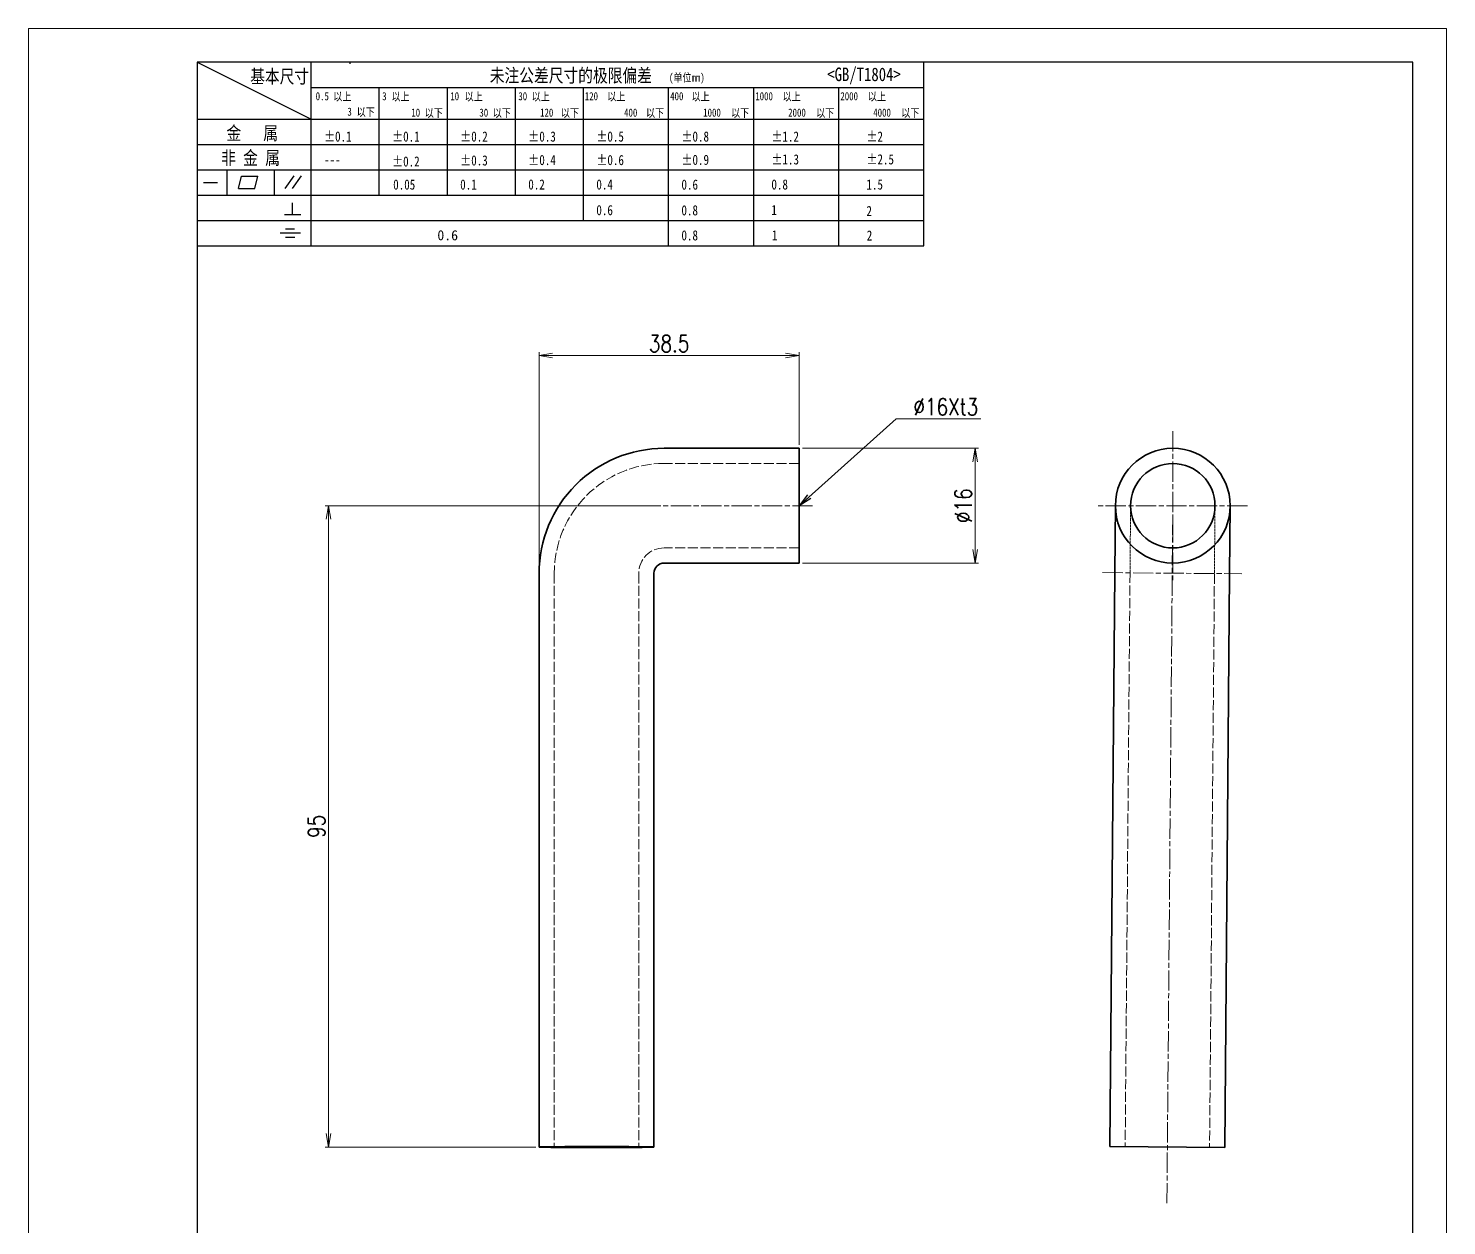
# Model space of a CAD drawing. Header units: millimetres. Extents: x 1333 to 38145, y -10860 to -6161.
# Drawn here: x 24046.5 to 24256.5, y -6532.6 to -6355.3 of the extents above; entities that cross this region are included whole.
import ezdxf

# ---------------------------------------------------------------- set-up
doc = ezdxf.new("R2010")
doc.units = ezdxf.units.MM
doc.header["$LTSCALE"] = 0.5
doc.linetypes.add('AM_ISO02W050x2', pattern=[3.75, 3, -0.75])
doc.linetypes.add('AM_ISO08W050x2', pattern=[9, 6, -0.75, 1.5, -0.75])
for name, color, linetype, lineweight in [('DIM', 3, 'Continuous', 20), ('中心线', 2, 'AM_ISO08W050x2', 18), ('图框', 7, 'Continuous', 18), ('虚线', 1, 'AM_ISO02W050x2', 18)]:
    doc.layers.add(name, color=color, linetype=linetype, lineweight=lineweight)
doc.layers.add('图\\M+19E79\\M+195B6\\M+18E9A', color=7, linetype='Continuous')
doc.layers.add('打印-禁用', color=7, linetype='Continuous', lineweight=15, plot=False)
doc.styles.add('DIM', font='romans.shx', dxfattribs={"width": 0.8, "bigfont": 'bigfont.shx'})
doc.styles.add('国标', font='simfang.ttf', dxfattribs={"width": 0.8})
doc.dimstyles.new('DEH 1-1', dxfattribs={"dimtxt": 3.5, "dimasz": 2.5, "dimexe": 1, "dimexo": 0.625, "dimgap": 1.2, "dimtad": 1, "dimtoh": 1, "dimdsep": 46, "dimtxsty": 'DIM', "dimblk": 'OPEN', "dimcen": 0, "dimclrd": 8, "dimclre": 8, "dimclrt": 2, "dimazin": 2, "dimtfac": 0.5, "dimtmove": 0, "dimatfit": 3, "dimldrblk": 'OPEN', "dimfxl": 0, "dimtolj": 2, "dimlwd": 18, "dimlwe": 18, "dimarcsym": 0})
doc.dimstyles.new('DEH 1-1$0', dxfattribs={"dimtxt": 3.5, "dimasz": 2.5, "dimexe": 1, "dimexo": 0.625, "dimgap": 1.2, "dimtad": 1, "dimzin": 9, "dimdsep": 46, "dimtxsty": 'DIM', "dimblk": 'OPEN', "dimcen": 0, "dimclrd": 8, "dimclre": 8, "dimclrt": 2, "dimazin": 2, "dimtfac": 0.5, "dimtmove": 0, "dimatfit": 3, "dimldrblk": 'OPEN', "dimfxl": 0, "dimtolj": 2, "dimlwd": 18, "dimlwe": 18, "dimarcsym": 0})

# ---------------------------------------------------------------- blocks, each defined once
blk = doc.blocks.new('GZDEH零件A4图框V01版')
at = {"layer": '图\\M+19E79\\M+195B6\\M+18E9A', "linetype": 'Continuous'}
for p, q in [((25, 292), (25, 13.5)), ((205, 292), (25, 292)), ((205, 13.5), (205, 292))]:
    blk.add_line(p, q, dxfattribs=at)
at = {"layer": '图\\M+19E79\\M+195B6\\M+18E9A', "color": 9}
for p, q in [((25, 292), (41.88, 283.54)), ((41.88, 264.79), (41.88, 292)), ((47.66, 291.75), (47.66, 292)), ((132.6, 264.79), (132.6, 292)), ((41.88, 288.22), (132.6, 288.22)), ((51.96, 272.29), (51.96, 288.22)), ((62.04, 272.29), (62.04, 288.22)), ((72.12, 272.29), (72.12, 288.22)), ((82.2, 268.54), (82.2, 288.22)), ((94.8, 264.79), (94.8, 288.22)), ((107.4, 264.79), (107.4, 288.22)), ((120, 264.79), (120, 288.22)), ((25, 283.54), (132.6, 283.54)), ((25, 279.79), (132.6, 279.79)), ((25, 276.04), (132.6, 276.04)), ((29.43, 272.34), (29.43, 276.04)), ((36.42, 272.34), (36.42, 276.04)), ((38.03, 273.3), (39.36, 275.16)), ((39.11, 273.3), (40.45, 275.16)), ((25.94, 274.19), (28, 274.19)), ((31.1, 273.3), (31.58, 275.09)), ((31.1, 273.3), (33.51, 273.3)), ((31.58, 275.09), (33.99, 275.09)), ((33.51, 273.3), (33.99, 275.09)), ((25, 272.29), (132.6, 272.29)), ((39.09, 269.41), (39.09, 271.18)), ((37.93, 269.41), (40.32, 269.41)), ((25, 268.54), (132.6, 268.54)), ((38.08, 267.29), (39.43, 267.29)), ((25, 264.79), (132.6, 264.79)), ((37.3, 266.69), (40.28, 266.69)), ((38.08, 266.09), (39.44, 266.09))]:
    blk.add_line(p, q, dxfattribs=at)
at = {"layer": '打印-禁用', "linetype": 'Continuous'}
for p, q in [((0, 297), (0, 0)), ((210, 297), (0, 297)), ((210, 297), (210, 0))]:
    blk.add_line(p, q, dxfattribs=at)
at = {"layer": '图\\M+19E79\\M+195B6\\M+18E9A', "color": 9, "style": '国标', "width": 0.8}
for s, height, p in [('基本尺寸', 2, (32.84, 288.88)), ('未注公差尺寸的极限偏差', 2, (68.32, 289.02)), ('<GB/T1804>', 2, (118.29, 289.19)), ('30', 1.2, (72.55, 286.35)), ('金   属', 2, (29.33, 280.48)), ('±0.1', 1.5, (43.78, 280.23)), ('±0.1', 1.5, (53.86, 280.23)), ('±0.2', 1.5, (63.94, 280.23)), ('±0.3', 1.5, (74.02, 280.23)), ('±0.5', 1.5, (84.1, 280.23)), ('±0.8', 1.5, (96.7, 280.23)), ('±1.2', 1.5, (110.02, 280.23)), ('±2', 1.5, (124.09, 280.23)), ('非 金 属', 2, (28.53, 276.82)), ('---', 1.5, (43.78, 276.81)), ('±0.2', 1.5, (53.86, 276.54)), ('±0.3', 1.5, (63.94, 276.69)), ('±0.4', 1.5, (74.02, 276.75)), ('±0.6', 1.5, (84.1, 276.75)), ('±0.9', 1.5, (96.7, 276.78)), ('±1.3', 1.5, (110.02, 276.84)), ('±2.5', 1.5, (124.09, 276.85)), ('0.1', 1.5, (63.94, 273.12)), ('0.2', 1.5, (74.02, 273.13)), ('0.4', 1.5, (84.1, 273.13)), ('0.6', 1.5, (96.7, 273.11)), ('0.8', 1.5, (110.02, 273.13)), ('1.5', 1.5, (124.09, 273.12)), ('0.6', 1.5, (84.1, 269.33)), ('0.8', 1.5, (96.7, 269.3)), ('1', 1.5, (110.02, 269.34)), ('2', 1.5, (124.09, 269.2)), ('0.8', 1.5, (96.7, 265.59)), ('1', 1.5, (110.1, 265.6)), ('2', 1.5, (124.13, 265.57))]:
    blk.add_text(s, height=height, dxfattribs=at).set_placement(p)
at = {"layer": '图\\M+19E79\\M+195B6\\M+18E9A', "color": 9, "lineweight": 15, "style": '国标', "width": 0.8}
for s, p in [('0.5', (42.54, 286.35)), ('以上', (45.15, 286.3)), ('3', (52.39, 286.35)), ('以上', (53.76, 286.3)), ('10', (62.47, 286.35)), ('以上', (64.6, 286.3)), ('以上', (74.53, 286.3)), ('120', (82.39, 286.35)), ('以上', (85.72, 286.3)), ('400', (95.03, 286.35)), ('以上', (98.19, 286.3)), ('1000', (107.63, 286.35)), ('以上', (111.67, 286.3)), ('2000', (120.23, 286.35)), ('以上', (124.31, 286.3)), ('3', (47.24, 284.06)), ('以下', (48.61, 284.01)), ('10', (56.7, 283.92)), ('以下', (58.69, 283.87)), ('30', (66.78, 283.92)), ('以下', (68.77, 283.87)), ('120', (75.77, 283.92)), ('以下', (78.85, 283.87)), ('400', (88.21, 283.92)), ('以下', (91.45, 283.87)), ('1000', (99.92, 283.92)), ('以下', (104.05, 283.87)), ('2000', (112.5, 283.92)), ('以下', (116.65, 283.87)), ('4000', (125.1, 283.92)), ('以下', (129.25, 283.87))]:
    blk.add_text(s, height=1.2, dxfattribs=at).set_placement(p)
at = {"layer": '图\\M+19E79\\M+195B6\\M+18E9A', "color": 9, "lineweight": 13, "style": '国标'}
blk.add_text('0.6', height=1.5, dxfattribs=at).set_placement((60.56, 265.61))
at = {"layer": '图\\M+19E79\\M+195B6\\M+18E9A', "color": 9, "lineweight": 15, "insert": (94.85, 290.31), "char_height": 1.2, "width": 8.7957, "attachment_point": 1, "style": '国标'}
blk.add_mtext('(单位mm)', dxfattribs=at)
at = {"layer": '图\\M+19E79\\M+195B6\\M+18E9A', "color": 9, "insert": (54.02, 273.09), "char_height": 1.5, "attachment_point": 7, "style": '国标'}
blk.add_mtext_dynamic_manual_height_columns('0.05', width=5.1982, gutter_width=12.5, heights=[0], dxfattribs=at)
blk = doc.blocks.new('DEH A4')
at = {"layer": '图框'}
blk.add_blockref('GZDEH零件A4图框V01版', (0, 0), dxfattribs=at)
blk = doc.blocks.new('_Open')
at = {"color": 0, "linetype": 'ByBlock', "lineweight": -2}
for p, q in [((-1, 0.17), (0, 0)), ((-1, -0.17), (0, 0)), ((0, 0), (-1, 0))]:
    blk.add_line(p, q, dxfattribs=at)
blk = doc.blocks.new('*D193')
at = {"layer": 'Defpoints', "color": 0, "linetype": 'ByBlock', "transparency": 16777216}
for p in [(24090.93, -6425.96), (24140.63, -6425.96), (24122.13, -6520.96)]:
    blk.add_point(p, dxfattribs=at)
at = {"layer": 'DIM', "color": 8, "linetype": 'ByBlock', "lineweight": 18, "transparency": 16777216}
for p, q in [((24140.13, -6425.96), (24090.43, -6425.96)), ((24090.93, -6518.96), (24090.93, -6427.96)), ((24121.63, -6520.96), (24090.43, -6520.96))]:
    blk.add_line(p, q, dxfattribs=at)
at = {"layer": 'DIM', "color": 8, "linetype": 'ByBlock', "lineweight": 18, "transparency": 16777216, "xscale": 2, "yscale": 2, "zscale": 2}
for p, rotation in [((24090.93, -6425.96), 90), ((24090.93, -6520.96), 270)]:
    blk.add_blockref('_Open', p, dxfattribs=dict(at, rotation=rotation))
at = {"layer": 'DIM', "color": 2, "linetype": 'ByBlock', "transparency": 16777216, "insert": (24089.18, -6473.46), "char_height": 2.5, "attachment_point": 5, "rotation": 90, "style": 'DIM'}
blk.add_mtext('\\A2;95', dxfattribs=at)
blk = doc.blocks.new('*D194')
at = {"layer": 'Defpoints', "color": 0, "linetype": 'ByBlock', "transparency": 16777216}
for p in [(24122.13, -6403.71), (24160.63, -6417.46), (24122.13, -6435.96)]:
    blk.add_point(p, dxfattribs=at)
at = {"layer": 'DIM', "color": 8, "linetype": 'ByBlock', "lineweight": 18, "transparency": 16777216}
for p, q in [((24122.13, -6435.46), (24122.13, -6403.21)), ((24158.63, -6403.71), (24124.13, -6403.71)), ((24160.63, -6416.96), (24160.63, -6403.21))]:
    blk.add_line(p, q, dxfattribs=at)
at = {"layer": 'DIM', "color": 8, "linetype": 'ByBlock', "lineweight": 18, "transparency": 16777216, "xscale": 2, "yscale": 2, "zscale": 2, "rotation": 180}
blk.add_blockref('_Open', (24122.13, -6403.71), dxfattribs=at)
at = {"layer": 'DIM', "color": 8, "linetype": 'ByBlock', "lineweight": 18, "transparency": 16777216, "xscale": 2, "yscale": 2, "zscale": 2}
blk.add_blockref('_Open', (24160.63, -6403.71), dxfattribs=at)
at = {"layer": 'DIM', "color": 2, "linetype": 'ByBlock', "transparency": 16777216, "insert": (24141.38, -6401.96), "char_height": 2.5, "attachment_point": 5, "style": 'DIM'}
blk.add_mtext('\\A2;38.5', dxfattribs=at)
blk = doc.blocks.new('*D195')
at = {"layer": 'Defpoints', "color": 0, "linetype": 'ByBlock', "transparency": 16777216}
for p in [(24160.63, -6417.46), (24186.68, -6417.46), (24160.63, -6434.46)]:
    blk.add_point(p, dxfattribs=at)
at = {"layer": 'DIM', "color": 8, "linetype": 'ByBlock', "lineweight": 18, "transparency": 16777216}
for p, q in [((24161.13, -6417.46), (24187.18, -6417.46)), ((24186.68, -6432.46), (24186.68, -6419.46)), ((24161.13, -6434.46), (24187.18, -6434.46))]:
    blk.add_line(p, q, dxfattribs=at)
at = {"layer": 'DIM', "color": 8, "linetype": 'ByBlock', "lineweight": 18, "transparency": 16777216, "xscale": 2, "yscale": 2, "zscale": 2}
for p, rotation in [((24186.68, -6417.46), 90), ((24186.68, -6434.46), 270)]:
    blk.add_blockref('_Open', p, dxfattribs=dict(at, rotation=rotation))
at = {"layer": 'DIM', "color": 2, "linetype": 'ByBlock', "transparency": 16777216, "insert": (24184.93, -6425.96), "char_height": 2.5, "attachment_point": 5, "rotation": 90, "style": 'DIM'}
blk.add_mtext('\\A2;{\\Fromans,bigfont|c134;%%C16}', dxfattribs=at)

msp = doc.modelspace()

# ---------------------------------------------------------------- linework, layer by layer
at = {"color": 7, "lineweight": 35}
for p, q in [((24160.631, -6417.46), (24140.631, -6417.46)), ((24122.131, -6435.96), (24122.131, -6520.957)), ((24139.131, -6435.96), (24139.131, -6520.957)), ((24160.631, -6434.46), (24140.631, -6434.46)), ((24207.372, -6435.888), (24206.656, -6520.885)), ((24224.372, -6436.031), (24223.655, -6521.028))]:
    msp.add_line(p, q, dxfattribs=at)
at = {"color": 7, "lineweight": 35, "ltscale": 0.2125}
for p, q in [((24160.631, -6417.46), (24160.631, -6425.96)), ((24160.631, -6425.96), (24160.631, -6434.46))]:
    msp.add_line(p, q, dxfattribs=at)
at = {"color": 7, "lineweight": 35, "ltscale": 0.250005}
msp.add_line((24207.456, -6425.888), (24207.372, -6435.888), dxfattribs=at)
at = {"color": 7, "lineweight": 35, "ltscale": 0.249995}
msp.add_line((24224.456, -6426.032), (24224.372, -6436.031), dxfattribs=at)
at = {"color": 7, "lineweight": 35, "ltscale": 0.424992}
msp.add_line((24223.655, -6521.028), (24206.656, -6520.885), dxfattribs=at)
at = {"color": 7, "lineweight": 35}
for radius in [8.5, 6.25]:
    msp.add_circle((24215.956, -6425.96), radius, dxfattribs=at)
for radius, start, end in [(18.5, 89.99936, 179.99937), (1.5, 89.99215, 179.99202)]:
    msp.add_arc((24140.631, -6435.96), radius, start, end, dxfattribs=at)
for major_axis, start_param, end_param in [((8.5, 0), 1.5623691, 3.1416402), ((8.5, 0), 3.1416402, 6.2832329), ((-6.25, 0), 4.7039617, 6.2832329), ((-6.25, 0), 0.0000476, 3.1416402), ((-6.25, 0), 3.1416402, 4.7039617), ((8.5, 0), 0.0000476, 1.5623691)]:
    msp.add_ellipse((24130.631, -6520.957), major_axis=major_axis, ratio=0.0084271, start_param=start_param, end_param=end_param, dxfattribs=at)
at = {"layer": '中心线', "lineweight": 13}
for p, q in [((24215.956, -6414.91), (24215.956, -6437.01)), ((24162.631, -6425.96), (24138.63, -6425.96)), ((24227.006, -6425.96), (24204.906, -6425.96)), ((24215.945, -6427.288), (24215.082, -6529.629)), ((24205.571, -6435.873), (24226.173, -6436.046))]:
    msp.add_line(p, q, dxfattribs=at)
at = {"layer": '虚线', "lineweight": 13}
for p, q in [((24160.631, -6419.71), (24140.631, -6419.71)), ((24160.631, -6432.21), (24140.631, -6432.21)), ((24124.381, -6435.96), (24124.381, -6520.957)), ((24136.881, -6435.96), (24136.881, -6520.957)), ((24209.622, -6435.907), (24208.906, -6520.904)), ((24222.122, -6436.012), (24221.405, -6521.009))]:
    msp.add_line(p, q, dxfattribs=at)
at = {"layer": '虚线', "lineweight": 13, "ltscale": 0.250003}
msp.add_line((24209.706, -6425.907), (24209.622, -6435.907), dxfattribs=at)
at = {"layer": '虚线', "lineweight": 13, "ltscale": 0.249997}
msp.add_line((24222.206, -6426.013), (24222.122, -6436.012), dxfattribs=at)
at = {"layer": '虚线', "lineweight": 13}
for radius, start, end in [(16.25, 89.99928, 179.99928), (3.75, 89.99686, 179.99682)]:
    msp.add_arc((24140.631, -6435.96), radius, start, end, dxfattribs=at)

# ---------------------------------------------------------------- block references
at = {"layer": '图框'}
msp.add_blockref('DEH A4', (24046.504, -6652.257), dxfattribs=at)

# ---------------------------------------------------------------- texts
at = {"layer": 'DIM', "color": 2, "linetype": 'ByBlock', "insert": (24177.556, -6412.574), "char_height": 2.5, "attachment_point": 7, "style": 'DIM'}
msp.add_mtext('{\\Fromans,bigfont|c134;%%C16Xt3}', dxfattribs=at)

# ---------------------------------------------------------------- dimensions: what is measured, and where the dimension line sits
at = {"layer": 'DIM', "linetype": 'ByBlock'}
dim = msp.add_linear_dim(base=(24122.131, -6403.714), p1=(24160.631, -6417.46), p2=(24122.131, -6435.96), dimstyle='DEH 1-1$0', override={"dimtxt": 2.5, "dimasz": 2, "dimexe": 0.49975, "dimexo": 0.49975, "dimgap": 0.49975}, dxfattribs=at)
dim.commit()
dim.dimension.update_dxf_attribs({"geometry": '*D194', "text_midpoint": (24141.381, -6401.964)})
dim = msp.add_linear_dim(base=(24186.68, -6417.46), p1=(24160.631, -6434.46), p2=(24160.631, -6417.46), angle=90, text='{\\Fromans,bigfont|c134;%%C16}', dimstyle='DEH 1-1$0', override={"dimtxt": 2.5, "dimasz": 2, "dimexe": 0.49975, "dimexo": 0.49975, "dimgap": 0.49975}, dxfattribs=at)
dim.commit()
dim.dimension.update_dxf_attribs({"geometry": '*D195', "text_midpoint": (24184.93, -6425.96)})
dim = msp.add_linear_dim(base=(24090.931, -6425.96), p1=(24122.131, -6520.956), p2=(24140.631, -6425.96), angle=90, dimstyle='DEH 1-1$0', override={"dimtxt": 2.5, "dimasz": 2, "dimexe": 0.49975, "dimexo": 0.49975, "dimgap": 0.49975}, dxfattribs=at)
dim.commit()
dim.dimension.update_dxf_attribs({"geometry": '*D193', "text_midpoint": (24089.181, -6473.458)})

# ---------------------------------------------------------------- leaders
at = {"layer": 'DIM', "linetype": 'ByBlock', "annotation_type": 0, "has_hookline": 1, "hookline_direction": 0, "text_width": 10}
msp.add_leader([(24160.631, -6425.96), (24174.984, -6413.073), (24177.056, -6413.073)], dimstyle='DEH 1-1', override={"dimtxt": 2.5, "dimasz": 2, "dimexe": 0.49975, "dimexo": 0.49975, "dimgap": 0.49975}, dxfattribs=at)

doc.saveas('drawing.dxf')
